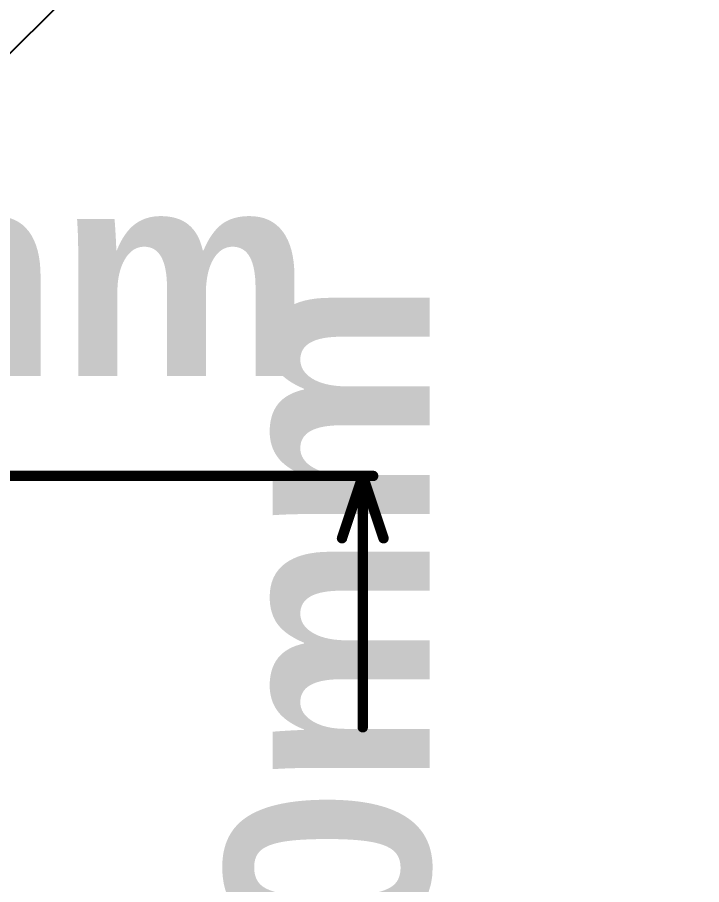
# Model space of a CAD drawing. Header units: inches. Extents: x 0 to 5429, y 0 to 5429.
# Drawn here: x 25.55 to 42.29, y 21.01 to 42.21 of the extents above; entities that cross this region are included whole.
import ezdxf

# ---------------------------------------------------------------- set-up
doc = ezdxf.new("R2010")
doc.units = ezdxf.units.IN
doc.layers.add('Top Overlay', color=2, linetype='Continuous')
doc.layers.add('Top Solder', color=216, linetype='Continuous')
doc.styles.add('Arial_Bold', font='', dxfattribs={"height": 0.2})
doc.styles.get('Arial_Bold').set_extended_font_data('Arial', bold=True)

# ---------------------------------------------------------------- blocks, each defined once
blk = doc.blocks.new('USPQ_4B04_1_1__21')
at = {"layer": 'Top Solder'}
blk.add_line((-0.125, -0.451), (5399.533, -5416.107), dxfattribs=at)

msp = doc.modelspace()

# ---------------------------------------------------------------- linework, layer by layer
at = {"layer": 'Top Overlay', "const_width": 0.254}
for points in [[(23.317, 31), (34.254, 31)], [(33.492, 29.476), (34, 31)], [(34, 31), (34.508, 29.476)], [(34, 24.854), (34, 31)]]:
    msp.add_lwpolyline(points, dxfattribs=at)
at = {"layer": 'Top Overlay', "const_width": 0.127}
for points in [[(33.937, 31, 1), (34.064, 31, 1)], [(33.937, 31, 1), (34.064, 31, 1)], [(33.937, 31, 1), (34.064, 31, 1)], [(34.191, 31, 1), (34.318, 31, 1)], [(33.429, 29.476, 1), (33.556, 29.476, 1)], [(34.445, 29.476, 1), (34.572, 29.476, 1)], [(33.937, 24.854, 1), (34.064, 24.854, 1)]]:
    msp.add_lwpolyline(points, format="xyb", close=True, dxfattribs=at)

# ---------------------------------------------------------------- block references
at = {"rotation": 90}
msp.add_blockref('USPQ_4B04_1_1__21', (13.101, 29.676), dxfattribs=at)

# ---------------------------------------------------------------- texts
at = {"layer": 'Top Overlay', "style": 'Arial_Bold'}
msp.add_text('25.00mm', height=5, dxfattribs=at).set_placement((2.865, 33.44))
msp.add_text('31.00mm', height=5, rotation=90, dxfattribs=at).set_placement((35.638, 5.892))

doc.saveas('drawing.dxf')
